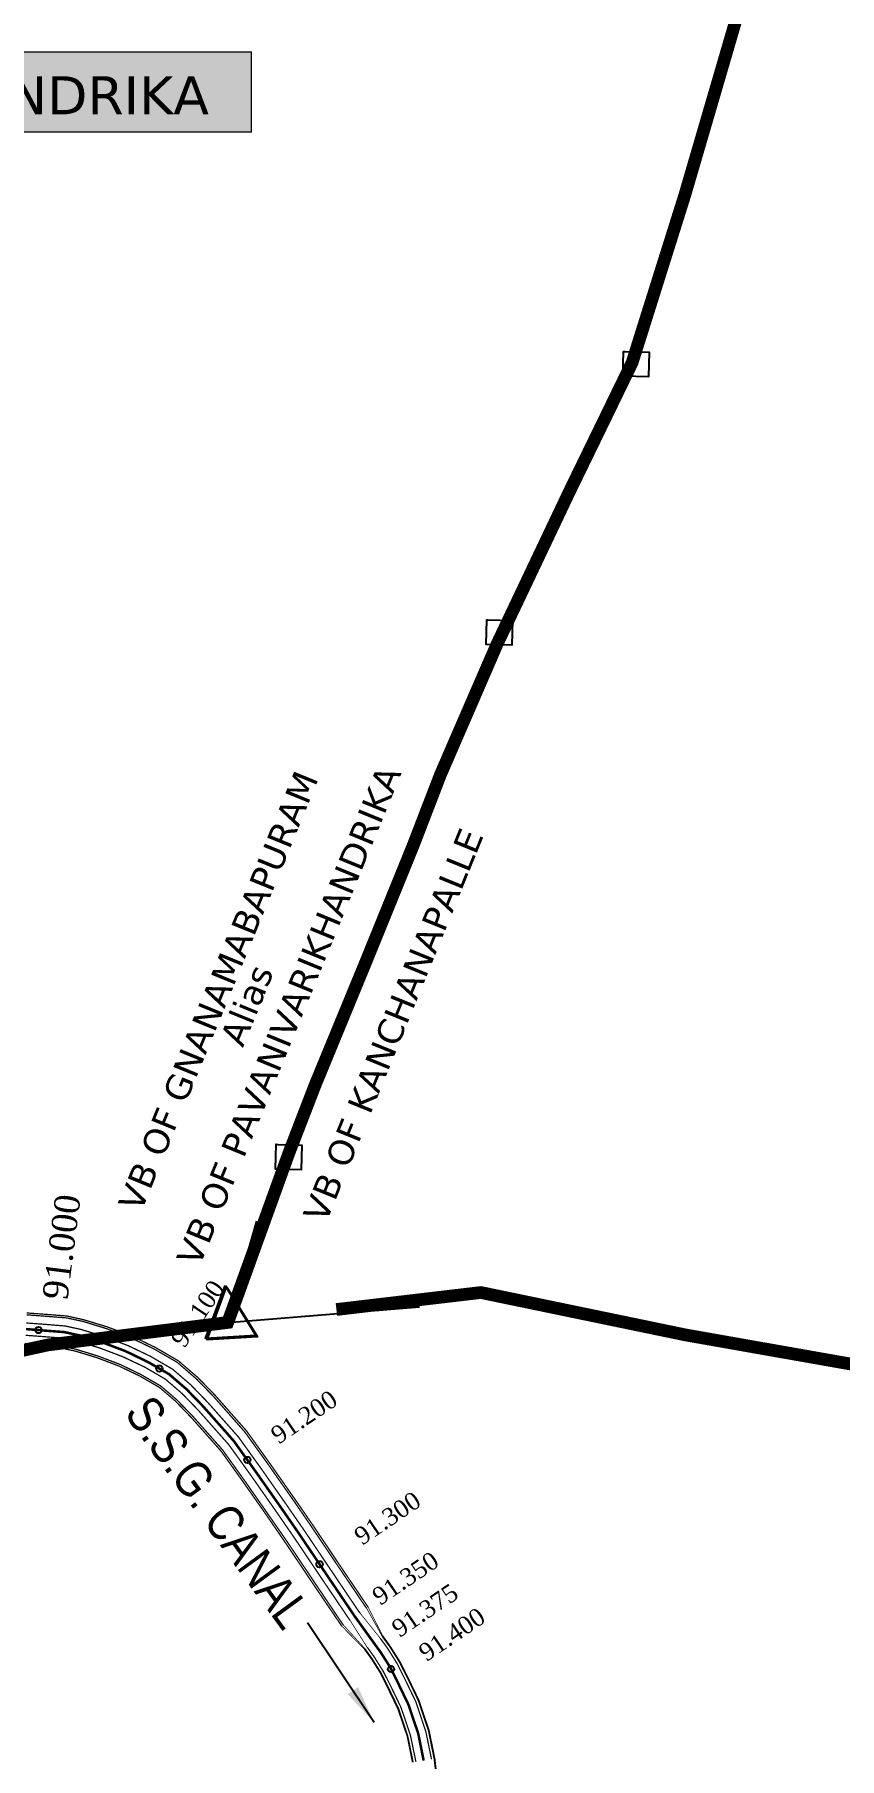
# Model space of a CAD drawing. Header units: inches. Extents: x 360616 to 379062, y 1506291 to 1520405.
# Drawn here: x 364854 to 365489, y 1510981 to 1512339 of the extents above; entities that cross this region are included whole.
import ezdxf

# ---------------------------------------------------------------- set-up
doc = ezdxf.new("R2010")
doc.units = ezdxf.units.IN
doc.header["$MEASUREMENT"] = 0
doc.header["$PDMODE"] = 32
doc.header["$PDSIZE"] = 5
for name, pattern in [('ACAD_ISO02W100', [15, 12, -3]), ('ACAD_ISO03W100', [30, 12, -18]), ('BORDER', [1.75, 0.5, -0.25, 0.5, -0.25, 0, -0.25]), ('DASHED', [0.75, 0.5, -0.25])]:
    doc.linetypes.add(name, pattern=pattern)
for name, color, linetype in [('bed with', 5, 'Continuous'), ('boundary', 7, 'Continuous'), ('cahnige', 7, 'Continuous'), ('CARTTRACK', 30, 'ACAD_ISO02W100'), ('laying', 4, 'Continuous'), ('lining', 4, 'Continuous'), ('stons', 1, 'Continuous'), ('TITLEBLOCK', 7, 'Continuous'), ('top of bund', 1, 'Continuous'), ('transition', 230, 'DASHED'), ('V', 6, 'Continuous'), ('ZTEXT', 7, 'Continuous')]:
    doc.layers.add(name, color=color, linetype=linetype)
doc.layers.add('VILL_BOUNDARY', color=6, linetype='BORDER', lineweight=30)
doc.styles.add('5mm', font='TIMES.TTF', dxfattribs={"height": 3})
doc.styles.add('ARIALN', font='ARIALN.TTF')
doc.styles.get("Standard").update_dxf_attribs({"font": 'verdana.TTF'})
doc.dimstyles.get("Standard").update_dxf_attribs({"dimtxt": 0.18, "dimasz": 0.18, "dimexe": 0.18, "dimexo": 0.0625, "dimgap": 0.09, "dimtad": 0, "dimtih": 1, "dimtoh": 1, "dimdec": 4, "dimzin": 0, "dimdsep": 46, "dimtxsty": 'Standard', "dimcen": 0.09, "dimadec": 0, "dimazin": 0, "dimtfac": 1, "dimtdec": 4, "dimtofl": 0, "dimtmove": 0, "dimatfit": 3, "dimfxl": 0, "dimtolj": 1, "dimtzin": 0, "dimarcsym": 0})

msp = doc.modelspace()

# ---------------------------------------------------------------- hatches: boundary and pattern name
at = {"layer": 'ZTEXT'}
msp.add_hatch(color=2, dxfattribs=at).paths.add_polyline_path([(364490.5, 1512325.4), (365025, 1512325.4), (365025, 1512262.3), (364490.5, 1512262.3)])

# ---------------------------------------------------------------- linework, layer by layer
at = {"layer": 'bed with', "const_width": 1}
for points in [[(364847.5, 1511323.8), (364863.8, 1511322.6), (364878.3, 1511321.4), (364890.7, 1511318.7), (364908.8, 1511313.2), (364927.7, 1511306), (364945.7, 1511297.4), (364962.9, 1511287.4), (364977.2, 1511275.1), (364990.4, 1511261.5), (365014.9, 1511233.9), (365033, 1511208.7), (365052, 1511181.6), (365067, 1511159.9), (365090.1, 1511125.6), (365109.8, 1511096.4), (365110.8, 1511095.1)], [(364847, 1511314.1), (364863.1, 1511312.9), (364876.9, 1511311.8), (364888.3, 1511309.3), (364905.7, 1511304), (364923.9, 1511297.1), (364941.2, 1511288.9), (364957.3, 1511279.5), (364970.5, 1511268.1), (364983.3, 1511254.9), (365007.3, 1511227.8), (365025.1, 1511203.1), (365044, 1511176.1), (365059, 1511154.4), (365082, 1511120.2), (365101.9, 1511090.8), (365102.9, 1511089.4)], [(365126.5, 1511075.6), (365132.4, 1511067.5), (365139.9, 1511055.5), (365146.5, 1511042.4), (365154.7, 1511025.4), (365162.6, 1511001.9), (365167.1, 1510980)], [(365116.4, 1511068.3), (365122, 1511060.5), (365129, 1511049.4), (365135.3, 1511036.9), (365143.1, 1511020.7), (365150.5, 1510998.7), (365154.8, 1510978)]]:
    msp.add_lwpolyline(points, dxfattribs=at)
at = {"layer": 'boundary'}
for points in [[(365006.4, 1511324.2), (365029.3, 1511404.1)], [(365006.4, 1511324.2), (365157.5, 1511336.4)]]:
    msp.add_lwpolyline(points, dxfattribs=at)
at = {"layer": 'laying', "color": 6, "linetype": 'ByBlock'}
for p in [(364857.2, 1511318.2), (364952.5, 1511287.9), (365021.9, 1511215.9), (365078.8, 1511133.7), (365135.2, 1511051.1)]:
    msp.add_point(p, dxfattribs=at)
at = {"layer": 'lining', "const_width": 1}
for points in [[(364847.8, 1511330.2), (364864.3, 1511329), (364879.3, 1511327.8), (364892.4, 1511325), (364910.9, 1511319.3), (364930.3, 1511312), (364948.7, 1511303.1), (364966.7, 1511292.7), (364981.6, 1511279.8), (364995.2, 1511265.9), (365019.9, 1511237.9), (365038.2, 1511212.5), (365057.3, 1511185.3), (365072.3, 1511163.5), (365095.4, 1511129.2), (365115.1, 1511100.1), (365116, 1511098.9)], [(364846.7, 1511307.7), (364862.6, 1511306.5), (364876, 1511305.4), (364886.6, 1511303.1), (364903.6, 1511297.9), (364921.4, 1511291.2), (364938.1, 1511283.1), (364953.5, 1511274.2), (364966.1, 1511263.4), (364978.6, 1511250.6), (365002.3, 1511223.8), (365019.8, 1511199.4), (365038.7, 1511172.4), (365053.7, 1511150.8), (365076.7, 1511116.6), (365096.6, 1511087.1), (365097.7, 1511085.7)], [(365128.2, 1511076.9), (365134.2, 1511068.7), (365141.8, 1511056.6), (365148.5, 1511043.4), (365156.7, 1511026.3), (365164.7, 1511002.5), (365169.2, 1510980.3), (365172.3, 1510953.7)], [(365114.6, 1511067.1), (365120.2, 1511059.3), (365127.2, 1511048.3), (365133.4, 1511035.9), (365141.1, 1511019.9), (365148.4, 1510998.1), (365152.6, 1510977.6)]]:
    msp.add_lwpolyline(points, dxfattribs=at)
at = {"layer": 'stons'}
for points in [[(365319.7, 1512089.3), (365338.7, 1512088.8), (365338.3, 1512069.4), (365318, 1512069.9), (365318.5, 1512089.4), (365319.7, 1512089.3)], [(365211.9, 1511877.8), (365230.9, 1511877.3), (365230.4, 1511857.9), (365210.2, 1511858.4), (365210.6, 1511877.9), (365211.9, 1511877.8)], [(365045.9, 1511464.5), (365064.9, 1511464), (365064.4, 1511444.6), (365044.1, 1511445.1), (365044.6, 1511464.6), (365045.9, 1511464.5)], [(365004.4, 1511353.3), (365028.6, 1511313.8), (364988.9, 1511311.6), (365004.4, 1511353.3)], [(365005.5, 1511352.3), (365029.8, 1511312.8), (364990.1, 1511310.6), (365005.5, 1511352.3)]]:
    msp.add_lwpolyline(points, dxfattribs=at)
at = {"layer": 'top of bund', "const_width": 1}
for points in [[(364847.9, 1511331.7), (364864.4, 1511330.5), (364879.5, 1511329.3), (364892.7, 1511326.4), (364911.4, 1511320.7), (364930.9, 1511313.4), (364949.4, 1511304.5), (364967.6, 1511293.9), (364982.7, 1511280.9), (364996.3, 1511267), (365021.1, 1511238.9), (365039.5, 1511213.3), (365058.5, 1511186.2), (365073.6, 1511164.4), (365096.7, 1511130), (365116.4, 1511100.9), (365117.2, 1511099.7)], [(364846.6, 1511306.2), (364862.4, 1511305), (364875.7, 1511303.9), (364886.3, 1511301.6), (364903.1, 1511296.5), (364920.8, 1511289.8), (364937.4, 1511281.8), (364952.6, 1511273), (364965.1, 1511262.3), (364977.5, 1511249.5), (365001.1, 1511222.9), (365018.6, 1511198.5), (365037.5, 1511171.6), (365052.4, 1511149.9), (365075.4, 1511115.7), (365095.4, 1511086.3), (365096.4, 1511084.8)], [(365128.7, 1511077.2), (365134.6, 1511068.9), (365142.2, 1511056.9), (365148.9, 1511043.6), (365157.2, 1511026.4), (365165.2, 1511002.6), (365169.7, 1510980.4), (365172.8, 1510953.8)], [(365114.2, 1511066.8), (365119.8, 1511059), (365126.7, 1511048.1), (365132.9, 1511035.7), (365140.6, 1511019.7), (365148, 1510998), (365152.1, 1510977.6)]]:
    msp.add_lwpolyline(points, dxfattribs=at)
at = {"layer": 'transition', "ltscale": 4, "const_width": 0.6}
for points in [[(365116, 1511098.9), (365128.2, 1511076.9)], [(365117.2, 1511099.7), (365128.6, 1511077.2)], [(365096.4, 1511084.8), (365114.2, 1511066.8)], [(365097.7, 1511085.7), (365114.6, 1511067.1)], [(365102.9, 1511089.4), (365116.3, 1511068.3)], [(365110.8, 1511095.1), (365126.5, 1511075.6)]]:
    msp.add_lwpolyline(points, dxfattribs=at)
at = {"layer": 'V', "color": 6}
msp.add_lwpolyline([(364847.3, 1511319, 2, 2, 0), (364863.4, 1511317.7, 2, 2, 0), (364877.6, 1511316.6, 2, 2, 0), (364889.5, 1511314, 2, 2, 0), (364907.3, 1511308.6, 2, 2, 0), (364925.8, 1511301.6, 2, 2, 0), (364943.4, 1511293.1, 2, 2, 0), (364960.1, 1511283.5, 2, 2, 0), (364973.9, 1511271.6, 2, 2, 0), (364986.9, 1511258.2, 2, 2, 0), (365011.1, 1511230.9, 2, 2, 0), (365029, 1511205.9, 2, 2, 0), (365048, 1511178.9, 2, 2, 0), (365063, 1511157.2, 2, 2, 0), (365086.1, 1511122.9, 2, 2, 0), (365105.9, 1511093.6, 2, 2, 0), (365106.8, 1511092.3, 2, 2, 0), (365121.4, 1511072, 2, 2, 0), (365127.2, 1511064, 2, 2, 0), (365134.5, 1511052.5, 2, 2, 0), (365140.9, 1511039.7, 2, 2, 0), (365148.9, 1511023.1, 2, 2, 0), (365156.6, 1511000.3, 2, 2, 0), (365160.9, 1510979, 2, 2, 0)], format="xyseb", dxfattribs=at)
at = {"layer": 'VILL_BOUNDARY', "linetype": 'ACAD_ISO03W100', "lineweight": -2, "ltscale": 3, "const_width": 10}
for points in [[(365417.7, 1512386.6), (365366.9, 1512212.8), (365325.3, 1512080.6), (365275.4, 1511978), (365218.8, 1511858.8), (365185.3, 1511781.6), (365179.6, 1511768.4), (365174, 1511755.5), (365152.7, 1511700.2), (365115.8, 1511609.5), (365075, 1511510.5), (365054.6, 1511457.6), (365006.4, 1511324.2), (364864.7, 1511306.5), (364825.2, 1511297.9)], [(365092.1, 1511334.4), (365206, 1511347.8), (365367.3, 1511314.4), (365725.5, 1511251.3)]]:
    msp.add_lwpolyline(points, dxfattribs=at)
at = {"layer": 'ZTEXT', "color": 1, "const_width": 1}
msp.add_lwpolyline([(364490.5, 1512325.4), (365025, 1512325.4), (365025, 1512262.3), (364490.5, 1512262.3)], close=True, dxfattribs=at)

# ---------------------------------------------------------------- texts
at = {"layer": 'cahnige', "color": 1, "insert": (364860.1, 1511343.8), "char_height": 20, "width": 8058.679, "attachment_point": 1, "rotation": 82.693, "style": '5mm'}
msp.add_mtext('91.000', dxfattribs=at)
at = {"layer": 'cahnige', "char_height": 13.88, "width": 8058.679, "attachment_point": 1, "style": '5mm'}
for s, insert, rotation in [('91.100', (364960.7, 1511311.2), 56.0275), ('91.200', (365038.8, 1511239.4), 34.0673), ('91.300', (365104.6, 1511159.7), 34.0673), ('91.350', (365118.8, 1511112.3), 34.0673), ('91.375', (365134.1, 1511087), 34.0673), ('91.400', (365155.4, 1511068.1), 34.0673)]:
    msp.add_mtext(s, dxfattribs=dict(at, insert=insert, rotation=rotation))
at = {"layer": 'TITLEBLOCK', "color": 1, "extrusion": (0.003998, 0.002677, 0.999988), "style": 'ARIALN'}
msp.add_text('S.S.G. CANAL', height=28.407, rotation=306.2022, dxfattribs=at).set_placement((364921.3, 1511243.1, 5503.8))
at = {"layer": 'ZTEXT', "color": 1, "ltscale": 2}
msp.add_text(' PAVANIVARIKHANDRIKA', height=30, dxfattribs=at).set_placement((364484.9, 1512276.2))
at = {"layer": 'ZTEXT', "color": 5, "ltscale": 2}
for s, rotation, p in [('VB OF GNANAMABAPURAM', 67.7415, (364938, 1511410.3)), ('VB OF PAVANIVARIKHANDRIKA', 67.7415, (364984, 1511367.3)), ('VB OF KANCHANAPALLE', 67.859, (365083.8, 1511401.6)), ('Alias', 67.7415, (365018.3, 1511540.3))]:
    msp.add_text(s, height=20, rotation=rotation, dxfattribs=at).set_placement(p)

# ---------------------------------------------------------------- leaders
at = {"layer": 'CARTTRACK', "color": 1, "linetype": 'ByBlock'}
msp.add_leader([(365121.8, 1511009.1), (365069.3, 1511087.6)], dimstyle='Standard', override={"dimasz": 30, "dimgap": 0.09, "dimtad": 0}, dxfattribs=at)

doc.saveas('drawing.dxf')
